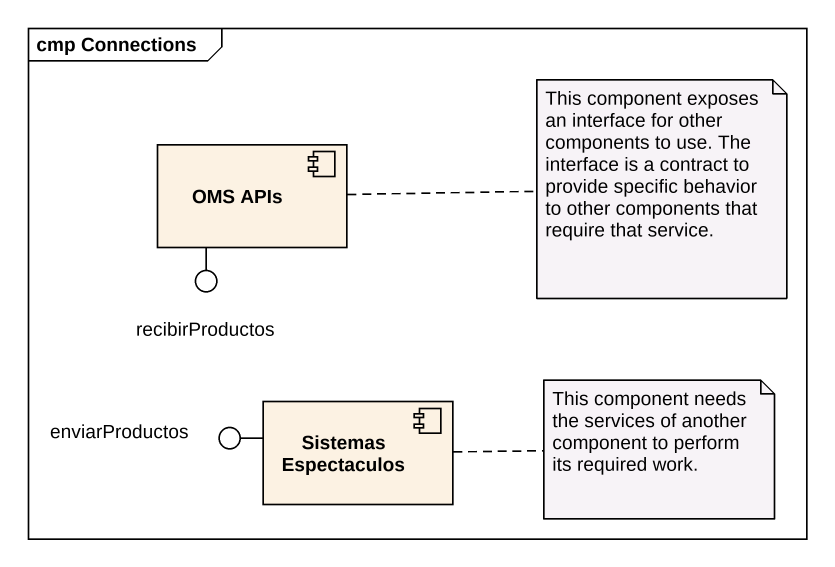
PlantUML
@startuml
mainframe cmp Connections
component "OMS APIs" as OMS_APIs
() recibirProductos
component "Sistemas Espectaculos" as Sistemas_Espectaculos
() enviarProductos
OMS_APIs -- recibirProductos
Sistemas_Espectaculos -left- enviarProductos
note right of OMS_APIs : This component exposes an interface for other components to use. The interface is a contract to provide specific behavior to other components that require that service.
note right of Sistemas_Espectaculos : This component needs the services of another component to perform its required work.
@enduml
